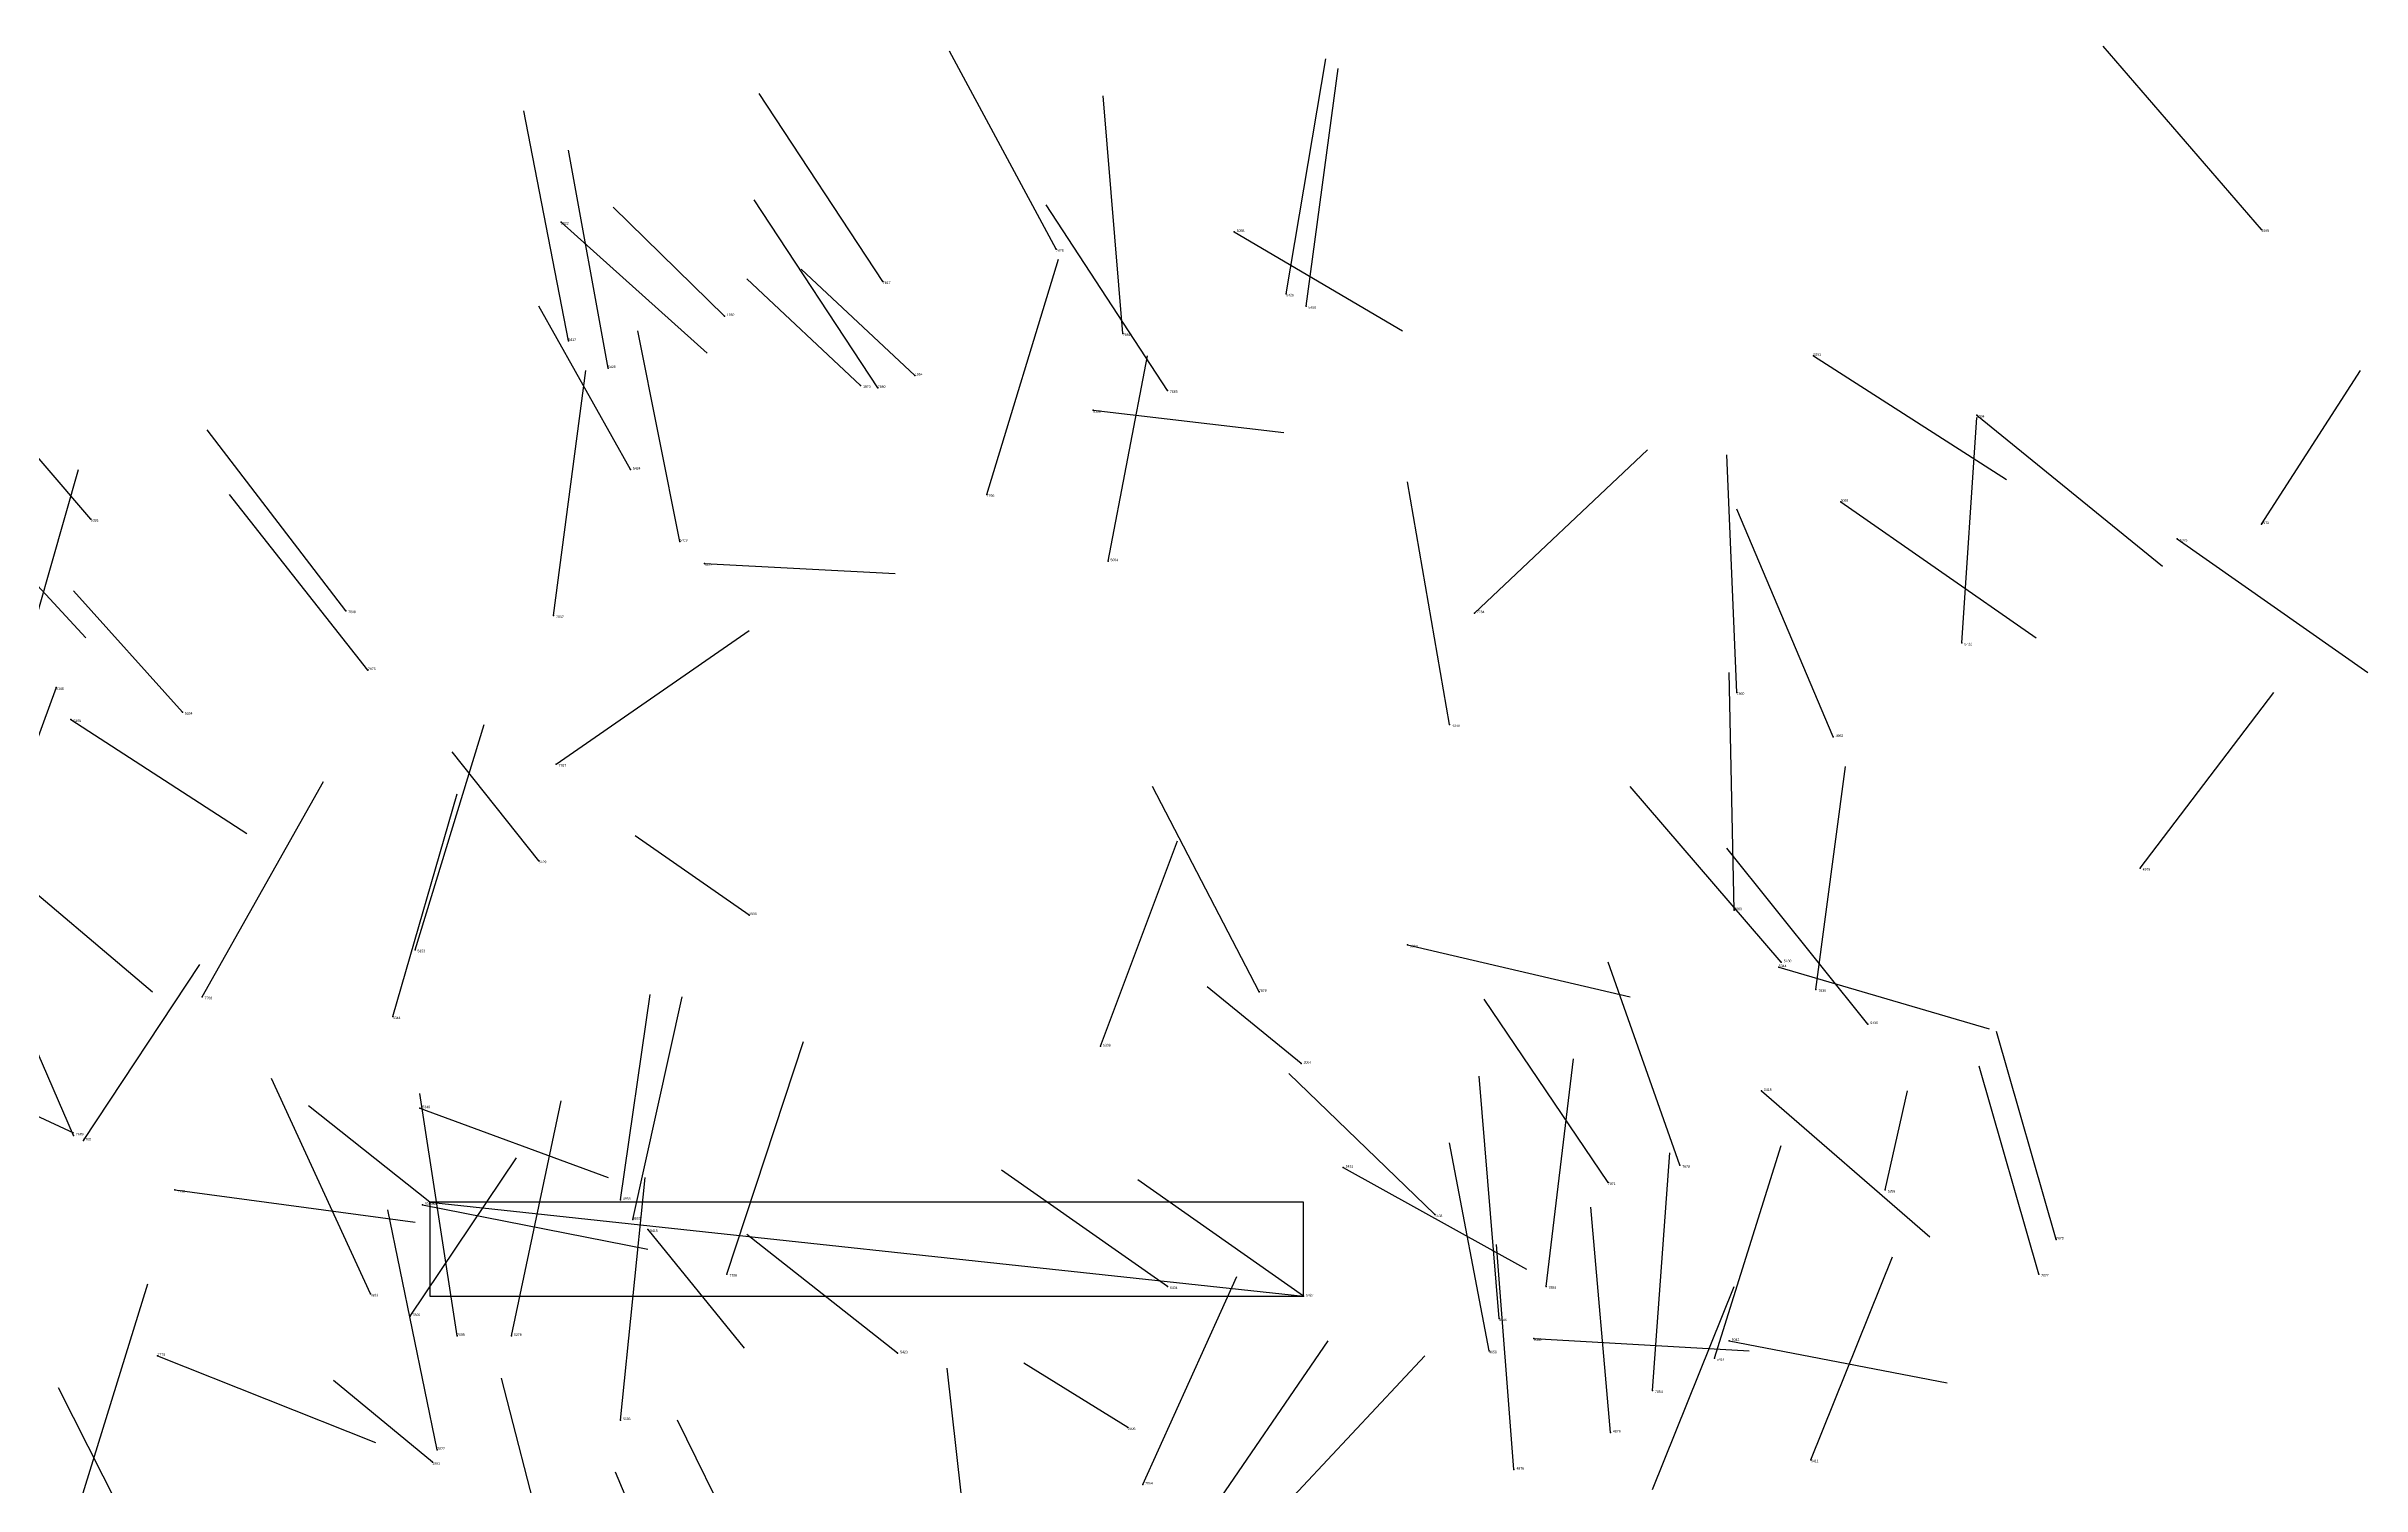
# Model space of a CAD drawing. Extents: x 59.1 to 70.8, y 600.3 to 605.1.
# Drawn here: x 68.806 to 69.742, y 604.478 to 605.059 of the extents above; entities that cross this region are included whole.
import ezdxf

# ---------------------------------------------------------------- set-up
doc = ezdxf.new("R2010")
doc.units = 0
for name, color, linetype in [('Clients', 3, 'CONTINUOUS'), ('Facilities', 3, 'CONTINUOUS'), ('Facilities_lines', 3, 'CONTINUOUS'), ('Min_max_boxes', 1, 'CONTINUOUS'), ('Normals', 1, 'CONTINUOUS'), ('Source_points', 5, 'CONTINUOUS'), ('Text', 3, 'CONTINUOUS')]:
    doc.layers.add(name, color=color, linetype=linetype)

msp = doc.modelspace()

# ---------------------------------------------------------------- linework, layer by layer
at = {"layer": 'Clients', "color": 5}
msp.add_point((69.314, 604.554, 455.902), dxfattribs=at)
at = {"layer": 'Facilities', "color": 3}
for p in [(69.014, 604.988, 448.675), (69.701, 604.985, 456.302), (69.214, 604.977, 460.756), (69.286, 604.984, 456.403), (69.144, 604.964, 460.737), (69.307, 604.959, 455.384), (69.08, 604.95, 449.149), (69.315, 604.954, 455.407), (69.017, 604.94, 455.605), (69.241, 604.943, 460.148), (69.033, 604.929, 455.692), (69.52, 604.934, 456.419), (69.135, 604.922, 449.232), (69.142, 604.921, 460.705), (69.157, 604.926, 449.144), (69.259, 604.92, 460.801), (69.229, 604.912, 456.496), (69.586, 604.91, 456.348), (69.042, 604.888, 455.617), (69.186, 604.878, 461.107), (69.531, 604.875, 456.322), (68.824, 604.868, 455.546), (69.701, 604.866, 457.469), (69.062, 604.859, 455.541), (69.667, 604.86, 456.389), (69.072, 604.85, 456.145), (69.235, 604.851, 457.386), (68.927, 604.831, 460.789), (69.011, 604.829, 459.323), (69.383, 604.83, 461.245), (69.58, 604.818, 455.248), (68.936, 604.807, 460.77), (68.81, 604.8, 456.155), (69.489, 604.798, 459.627), (68.861, 604.79, 455.434), (68.816, 604.787, 455.459), (69.373, 604.785, 457.711), (69.528, 604.78, 457.222), (69.012, 604.769, 461.424), (69.005, 604.73, 455.6), (69.652, 604.727, 457.211), (69.09, 604.708, 449.217), (69.488, 604.71, 459.651), (69.356, 604.696, 456.437), (68.955, 604.694, 455.002), (69.506, 604.687, 456.749), (69.507, 604.689, 455.925), (69.296, 604.677, 460.173), (69.521, 604.678, 459.459), (68.869, 604.675, 458.817), (68.946, 604.667, 455.04), (69.542, 604.664, 455.881), (69.232, 604.655, 455.006), (69.313, 604.648, 449.664), (68.957, 604.63, 455.392), (69.499, 604.637, 455.927), (68.817, 604.619, 460.261), (68.821, 604.617, 461.847), (69.33, 604.606, 455.951), (69.466, 604.607, 460.099), (68.858, 604.597, 461.244), (68.961, 604.592, 455.62), (69.038, 604.593, 457.676), (69.437, 604.6, 460.388), (69.549, 604.597, 454.37), (68.958, 604.591, 455.419), (69.043, 604.585, 457.714), (69.367, 604.587, 455.888), (69.049, 604.581, 455.23), (69.618, 604.577, 460.288), (68.937, 604.555, 460.229), (69.081, 604.563, 458.567), (69.259, 604.558, 455.925), (69.412, 604.558, 459.56), (69.611, 604.563, 460.304), (68.953, 604.546, 462.007), (69.393, 604.545, 457.666), (68.972, 604.538, 460.072), (68.994, 604.538, 454.984), (69.407, 604.537, 456.473), (69.486, 604.536, 456.645), (68.851, 604.53, 461.068), (69.15, 604.531, 455.616), (69.389, 604.532, 457.629), (69.48, 604.529, 455.105), (69.455, 604.516, 459.757), (69.038, 604.504, 455.024), (69.243, 604.501, 449.652), (69.438, 604.499, 458.185), (68.964, 604.492, 459.984), (68.962, 604.487, 449.551), (69.399, 604.484, 458.217), (69.519, 604.488, 455.076), (69.249, 604.478, 459.494)]:
    msp.add_point(p, dxfattribs=at)
at = {"layer": 'Facilities_lines', "color": 3}
msp.add_line((68.961, 604.592, 455.62), (69.314, 604.554, 455.902), dxfattribs=at)
at = {"layer": 'Min_max_boxes', "color": 1}
for p, q in [((69.314, 604.592, 455.62), (68.961, 604.592, 455.62)), ((68.961, 604.592, 455.62), (68.961, 604.554, 455.62)), ((69.314, 604.592, 455.902), (68.961, 604.592, 455.902)), ((68.961, 604.592, 455.902), (68.961, 604.554, 455.902)), ((68.961, 604.592, 455.62), (68.961, 604.592, 455.902)), ((69.314, 604.554, 455.62), (69.314, 604.592, 455.62)), ((69.314, 604.554, 455.902), (69.314, 604.592, 455.902)), ((69.314, 604.592, 455.62), (69.314, 604.592, 455.902)), ((68.961, 604.554, 455.62), (69.314, 604.554, 455.62)), ((68.961, 604.554, 455.902), (69.314, 604.554, 455.902)), ((68.961, 604.554, 455.62), (68.961, 604.554, 455.902)), ((69.314, 604.554, 455.62), (69.314, 604.554, 455.902))]:
    msp.add_line(p, q, dxfattribs=at)
at = {"layer": 'Normals', "color": 1}
for p, q in [((69.214, 604.977, 460.756), (69.171, 605.057, 460.715)), ((69.307, 604.959, 455.384), (69.323, 605.054, 455.358)), ((69.315, 604.954, 455.407), (69.328, 605.05, 455.383)), ((69.701, 604.985, 456.302), (69.637, 605.059, 456.324)), ((69.017, 604.94, 455.605), (68.999, 605.033, 455.637)), ((69.144, 604.964, 460.737), (69.094, 605.04, 460.696)), ((69.241, 604.943, 460.148), (69.233, 605.039, 460.122)), ((69.033, 604.929, 455.692), (69.017, 605.017, 455.738)), ((69.08, 604.95, 449.149), (69.035, 604.994, 449.226)), ((69.142, 604.921, 460.705), (69.092, 604.997, 460.664)), ((69.259, 604.92, 460.801), (69.21, 604.995, 460.757)), ((69.014, 604.988, 448.675), (69.073, 604.935, 448.613)), ((69.286, 604.984, 456.403), (69.354, 604.944, 456.341)), ((69.157, 604.926, 449.144), (69.111, 604.969, 449.221)), ((69.186, 604.878, 461.107), (69.215, 604.973, 461.114)), ((69.135, 604.922, 449.232), (69.089, 604.965, 449.309)), ((69.042, 604.888, 455.617), (69.005, 604.954, 455.682)), ((69.062, 604.859, 455.541), (69.045, 604.944, 455.591)), ((69.235, 604.851, 457.386), (69.251, 604.934, 457.439)), ((69.52, 604.934, 456.419), (69.598, 604.884, 456.381)), ((69.011, 604.829, 459.323), (69.024, 604.928, 459.328)), ((69.701, 604.866, 457.469), (69.741, 604.928, 457.537)), ((68.824, 604.868, 455.546), (68.782, 604.917, 455.623)), ((69.229, 604.912, 456.496), (69.306, 604.903, 456.432)), ((69.586, 604.91, 456.348), (69.661, 604.849, 456.323)), ((68.927, 604.831, 460.789), (68.871, 604.904, 460.749)), ((69.58, 604.818, 455.248), (69.586, 604.909, 455.208)), ((69.383, 604.83, 461.245), (69.453, 604.896, 461.273)), ((69.489, 604.798, 459.627), (69.485, 604.894, 459.598)), ((68.762, 604.885, 455.394), (68.822, 604.82, 455.348)), ((68.792, 604.793, 458.74), (68.819, 604.888, 458.726)), ((69.373, 604.785, 457.711), (69.356, 604.883, 457.706)), ((68.936, 604.807, 460.77), (68.88, 604.878, 460.728)), ((69.531, 604.875, 456.322), (69.61, 604.82, 456.294)), ((69.528, 604.78, 457.222), (69.489, 604.872, 457.211)), ((69.667, 604.86, 456.389), (69.744, 604.806, 456.354)), ((69.072, 604.85, 456.145), (69.149, 604.846, 456.082)), ((68.861, 604.79, 455.434), (68.817, 604.839, 455.51)), ((69.012, 604.769, 461.424), (69.09, 604.823, 461.455)), ((68.81, 604.8, 456.155), (68.79, 604.745, 456.236)), ((69.488, 604.71, 459.651), (69.486, 604.806, 459.624)), ((69.652, 604.727, 457.211), (69.706, 604.798, 457.256)), ((68.816, 604.787, 455.459), (68.887, 604.741, 455.406)), ((68.955, 604.694, 455.002), (68.983, 604.785, 454.97)), ((69.005, 604.73, 455.6), (68.97, 604.774, 455.683)), ((68.869, 604.675, 458.817), (68.918, 604.762, 458.817)), ((69.296, 604.677, 460.173), (69.253, 604.76, 460.137)), ((69.507, 604.689, 455.925), (69.446, 604.76, 455.96)), ((69.521, 604.678, 459.459), (69.533, 604.768, 459.417)), ((68.946, 604.667, 455.04), (68.972, 604.757, 455.006)), ((68.778, 604.737, 460.905), (68.849, 604.677, 460.942)), ((69.09, 604.708, 449.217), (69.044, 604.74, 449.3)), ((69.232, 604.655, 455.006), (69.263, 604.738, 454.96)), ((69.542, 604.664, 455.881), (69.485, 604.735, 455.923)), ((68.817, 604.619, 460.261), (68.778, 604.709, 460.239)), ((69.356, 604.696, 456.437), (69.446, 604.675, 456.398)), ((68.821, 604.617, 461.847), (68.868, 604.688, 461.899)), ((69.466, 604.607, 460.099), (69.437, 604.689, 460.05)), ((69.506, 604.687, 456.749), (69.591, 604.662, 456.702)), ((69.038, 604.593, 457.676), (69.05, 604.676, 457.622)), ((69.313, 604.648, 449.664), (69.275, 604.679, 449.751)), ((69.043, 604.585, 457.714), (69.063, 604.675, 457.675)), ((69.437, 604.6, 460.388), (69.387, 604.674, 460.342)), ((69.081, 604.563, 458.567), (69.112, 604.657, 458.552)), ((69.618, 604.577, 460.288), (69.594, 604.661, 460.239)), ((68.746, 604.653, 455.613), (68.817, 604.62, 455.55)), ((69.412, 604.558, 459.56), (69.423, 604.65, 459.521)), ((68.937, 604.555, 460.229), (68.897, 604.642, 460.2)), ((69.367, 604.587, 455.888), (69.308, 604.644, 455.945)), ((69.393, 604.545, 457.666), (69.385, 604.643, 457.649)), ((69.611, 604.563, 460.304), (69.587, 604.647, 460.255)), ((68.961, 604.592, 455.62), (68.912, 604.631, 455.698)), ((68.972, 604.538, 460.072), (68.957, 604.636, 460.061)), ((68.957, 604.63, 455.392), (69.033, 604.602, 455.45)), ((68.994, 604.538, 454.984), (69.014, 604.633, 454.961)), ((69.499, 604.637, 455.927), (69.567, 604.578, 455.883)), ((69.549, 604.597, 454.37), (69.558, 604.637, 454.461)), ((69.389, 604.532, 457.629), (69.373, 604.616, 457.578)), ((69.455, 604.516, 459.757), (69.462, 604.612, 459.73)), ((69.48, 604.529, 455.105), (69.507, 604.615, 455.061)), ((68.953, 604.546, 462.007), (68.996, 604.61, 462.071)), ((69.038, 604.504, 455.024), (69.048, 604.602, 455.006)), ((69.259, 604.558, 455.925), (69.192, 604.605, 455.982)), ((69.314, 604.554, 455.902), (69.247, 604.601, 455.96)), ((69.33, 604.606, 455.951), (69.404, 604.565, 455.898)), ((68.858, 604.597, 461.244), (68.955, 604.584, 461.266)), ((68.964, 604.492, 459.984), (68.944, 604.589, 459.994)), ((68.958, 604.591, 455.419), (69.049, 604.573, 455.457)), ((69.438, 604.499, 458.185), (69.43, 604.59, 458.225)), ((69.049, 604.581, 455.23), (69.088, 604.533, 455.309)), ((69.15, 604.531, 455.616), (69.089, 604.579, 455.679)), ((69.399, 604.484, 458.217), (69.392, 604.575, 458.257)), ((69.519, 604.488, 455.076), (69.552, 604.57, 455.03)), ((68.818, 604.465, 454.705), (68.847, 604.559, 454.687)), ((69.249, 604.478, 459.494), (69.287, 604.562, 459.454)), ((69.455, 604.476, 455.059), (69.488, 604.558, 455.013)), ((69.274, 604.463, 458.307), (69.324, 604.536, 458.354)), ((69.407, 604.537, 456.473), (69.494, 604.532, 456.423)), ((69.486, 604.536, 456.645), (69.574, 604.519, 456.601)), ((68.851, 604.53, 461.068), (68.939, 604.495, 461.101)), ((69.243, 604.501, 449.652), (69.201, 604.527, 449.739)), ((69.304, 604.467, 458.3), (69.363, 604.53, 458.351)), ((68.856, 604.428, 460.005), (68.811, 604.517, 460.009)), ((68.962, 604.487, 449.551), (68.922, 604.52, 449.636)), ((69.013, 604.431, 455.925), (68.99, 604.521, 455.962)), ((69.181, 604.426, 457.741), (69.17, 604.525, 457.734)), ((69.1, 604.425, 455.892), (69.061, 604.504, 455.939)), ((69.069, 604.405, 456.026), (69.036, 604.483, 456.079))]:
    msp.add_line(p, q, dxfattribs=at)
at = {"layer": 'Source_points', "color": 5}
for p in [(69.014, 604.988, 448.675), (69.701, 604.985, 456.302), (69.214, 604.977, 460.756), (69.286, 604.984, 456.403), (69.144, 604.964, 460.737), (69.307, 604.959, 455.384), (69.08, 604.95, 449.149), (69.315, 604.954, 455.407), (69.017, 604.94, 455.605), (69.241, 604.943, 460.148), (69.033, 604.929, 455.692), (69.52, 604.934, 456.419), (69.135, 604.922, 449.232), (69.142, 604.921, 460.705), (69.157, 604.926, 449.144), (69.259, 604.92, 460.801), (69.229, 604.912, 456.496), (69.586, 604.91, 456.348), (69.042, 604.888, 455.617), (69.186, 604.878, 461.107), (69.531, 604.875, 456.322), (68.824, 604.868, 455.546), (69.701, 604.866, 457.469), (69.062, 604.859, 455.541), (69.667, 604.86, 456.389), (69.072, 604.85, 456.145), (69.235, 604.851, 457.386), (68.927, 604.831, 460.789), (69.011, 604.829, 459.323), (69.383, 604.83, 461.245), (69.58, 604.818, 455.248), (68.936, 604.807, 460.77), (68.81, 604.8, 456.155), (69.489, 604.798, 459.627), (68.861, 604.79, 455.434), (68.816, 604.787, 455.459), (69.373, 604.785, 457.711), (69.528, 604.78, 457.222), (69.012, 604.769, 461.424), (69.005, 604.73, 455.6), (69.652, 604.727, 457.211), (69.09, 604.708, 449.217), (69.488, 604.71, 459.651), (69.356, 604.696, 456.437), (68.955, 604.694, 455.002), (69.506, 604.687, 456.749), (69.507, 604.689, 455.925), (69.296, 604.677, 460.173), (69.521, 604.678, 459.459), (68.869, 604.675, 458.817), (68.946, 604.667, 455.04), (69.542, 604.664, 455.881), (69.232, 604.655, 455.006), (69.313, 604.648, 449.664), (68.957, 604.63, 455.392), (69.499, 604.637, 455.927), (68.817, 604.619, 460.261), (68.821, 604.617, 461.847), (69.33, 604.606, 455.951), (69.466, 604.607, 460.099), (68.858, 604.597, 461.244), (68.961, 604.592, 455.62), (69.038, 604.593, 457.676), (69.437, 604.6, 460.388), (69.549, 604.597, 454.37), (68.958, 604.591, 455.419), (69.043, 604.585, 457.714), (69.367, 604.587, 455.888), (69.049, 604.581, 455.23), (69.618, 604.577, 460.288), (68.937, 604.555, 460.229), (69.081, 604.563, 458.567), (69.259, 604.558, 455.925), (69.412, 604.558, 459.56), (69.611, 604.563, 460.304), (68.953, 604.546, 462.007), (69.314, 604.554, 455.902), (69.393, 604.545, 457.666), (68.972, 604.538, 460.072), (68.994, 604.538, 454.984), (69.407, 604.537, 456.473), (69.486, 604.536, 456.645), (68.851, 604.53, 461.068), (69.15, 604.531, 455.616), (69.389, 604.532, 457.629), (69.48, 604.529, 455.105), (69.455, 604.516, 459.757), (69.038, 604.504, 455.024), (69.243, 604.501, 449.652), (69.438, 604.499, 458.185), (68.964, 604.492, 459.984), (68.962, 604.487, 449.551), (69.399, 604.484, 458.217), (69.519, 604.488, 455.076), (69.249, 604.478, 459.494)]:
    msp.add_point(p, dxfattribs=at)

# ---------------------------------------------------------------- texts
at = {"layer": 'Text', "color": 3}
for s, p in [('2022', (69.014, 604.987, 448.675)), ('5058', (69.287, 604.984, 456.403)), ('5095', (69.701, 604.984, 456.302)), ('7879', (69.214, 604.976, 460.756)), ('7817', (69.144, 604.963, 460.737)), ('5426', (69.307, 604.958, 455.384)), ('1982', (69.081, 604.95, 449.149)), ('5408', (69.316, 604.953, 455.407)), ('5417', (69.017, 604.94, 455.605)), ('7882', (69.241, 604.942, 460.148)), ('5428', (69.033, 604.929, 455.692)), ('5091', (69.52, 604.934, 456.419)), ('1973', (69.136, 604.921, 449.232)), ('7880', (69.142, 604.921, 460.705)), ('1954', (69.157, 604.926, 449.144)), ('7865', (69.26, 604.919, 460.801)), ('5100', (69.229, 604.911, 456.496)), ('5094', (69.586, 604.909, 456.348)), ('5424', (69.043, 604.888, 455.617)), ('7766', (69.186, 604.877, 461.107)), ('5093', (69.531, 604.875, 456.322)), ('5393', (68.824, 604.867, 455.546)), ('4972', (69.701, 604.866, 457.469)), ('5419', (69.062, 604.859, 455.541)), ('5073', (69.668, 604.859, 456.389)), ('5122', (69.072, 604.849, 456.145)), ('5004', (69.236, 604.851, 457.386)), ('7868', (68.928, 604.83, 460.789)), ('7837', (69.012, 604.828, 459.323)), ('7784', (69.384, 604.83, 461.245)), ('5422', (69.581, 604.817, 455.248)), ('7875', (68.936, 604.807, 460.77)), ('5148', (68.81, 604.799, 456.155)), ('7860', (69.489, 604.797, 459.627)), ('5354', (68.862, 604.789, 455.434)), ('5359', (68.817, 604.786, 455.459)), ('4949', (69.374, 604.784, 457.711)), ('4962', (69.529, 604.78, 457.222)), ('7787', (69.013, 604.768, 461.424)), ('5429', (69.005, 604.729, 455.6)), ('4976', (69.653, 604.726, 457.211)), ('1989', (69.09, 604.708, 449.217)), ('7863', (69.488, 604.71, 459.651)), ('5084', (69.357, 604.695, 456.437)), ('5353', (68.956, 604.693, 455.002)), ('5044', (69.506, 604.687, 456.749)), ('5430', (69.508, 604.689, 455.925)), ('7878', (69.296, 604.677, 460.173)), ('7839', (69.522, 604.677, 459.459)), ('7798', (68.87, 604.674, 458.817)), ('5344', (68.946, 604.666, 455.04)), ('5435', (69.543, 604.664, 455.881)), ('5398', (69.233, 604.655, 455.006)), ('2004', (69.314, 604.648, 449.664)), ('5348', (68.958, 604.63, 455.392)), ('5418', (69.5, 604.637, 455.927)), ('7689', (68.818, 604.619, 460.261)), ('7700', (68.821, 604.617, 461.847)), ('5431', (69.331, 604.606, 455.951)), ('7678', (69.467, 604.606, 460.099)), ('7793', (68.859, 604.596, 461.244)), ('5369', (68.959, 604.591, 455.419)), ('5402', (68.961, 604.591, 455.62)), ('4958', (69.039, 604.593, 457.676)), ('7871', (69.437, 604.599, 460.388)), ('5283', (69.55, 604.596, 454.37)), ('4953', (69.043, 604.585, 457.714)), ('5433', (69.367, 604.586, 455.888)), ('5415', (69.05, 604.58, 455.23)), ('7870', (69.618, 604.577, 460.288)), ('7803', (68.937, 604.554, 460.229)), ('7796', (69.082, 604.562, 458.567)), ('5434', (69.26, 604.557, 455.925)), ('5427', (69.315, 604.554, 455.902)), ('7856', (69.413, 604.557, 459.56)), ('7877', (69.612, 604.562, 460.304)), ('7866', (68.954, 604.546, 462.007)), ('4946', (69.393, 604.544, 457.666)), ('7695', (68.972, 604.538, 460.072)), ('5279', (68.995, 604.538, 454.984)), ('5080', (69.407, 604.536, 456.473)), ('5042', (69.487, 604.536, 456.645)), ('7776', (68.851, 604.53, 461.068)), ('5423', (69.151, 604.531, 455.616)), ('4959', (69.389, 604.531, 457.629)), ('5414', (69.481, 604.528, 455.105)), ('7854', (69.456, 604.515, 459.757)), ('5396', (69.039, 604.504, 455.024)), ('2006', (69.243, 604.5, 449.652)), ('4879', (69.439, 604.499, 458.185)), ('7822', (68.964, 604.492, 459.984)), ('1991', (68.962, 604.486, 449.551)), ('4876', (69.4, 604.484, 458.217)), ('5411', (69.519, 604.487, 455.076)), ('7864', (69.25, 604.478, 459.494))]:
    msp.add_text(s, height=0.001, dxfattribs=at).set_placement(p)

doc.saveas('drawing.dxf')
